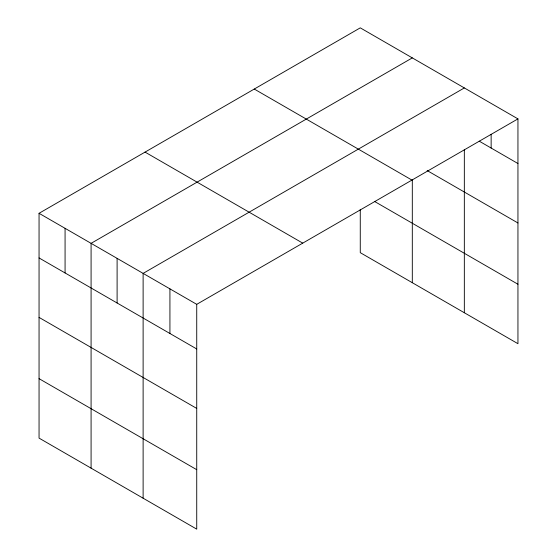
<?xml version="1.0" encoding="UTF-8"?>
<svg xmlns="http://www.w3.org/2000/svg" width="557" height="557" viewBox="0 0 557 557"><rect width="100%" height="100%" fill="white"/><g stroke="black" fill="none" stroke-linecap="round" stroke-linejoin="round"><path stroke-width="0.84" d="M39.053 213.303L196.732 304.338L196.732 529.15L39.053 438.115L39.053 213.303L360.268 27.85L517.947 118.885L517.947 343.697L360.268 252.662L360.268 209.341M412.305 57.893L91.083 243.346L91.083 468.159M464.336 87.936L143.121 273.39L143.121 498.195M196.732 304.338L517.947 118.885M479.229 141.165L517.947 163.521M427.17 170.567L517.947 222.974M254.264 89.05L411.95 180.085M374.388 201.356L517.947 284.237M145.05 152.103L302.736 243.137M39.053 257.933L196.732 348.974M39.053 317.393L196.732 408.427M39.053 378.656L196.732 469.69M491.142 134.307L491.142 148.044M464.336 149.555L464.336 312.742M412.305 179.848L412.305 282.705M169.927 288.86L169.927 333.497M117.102 258.364L117.102 302.994M65.072 228.321L65.072 272.958"/></g></svg>
